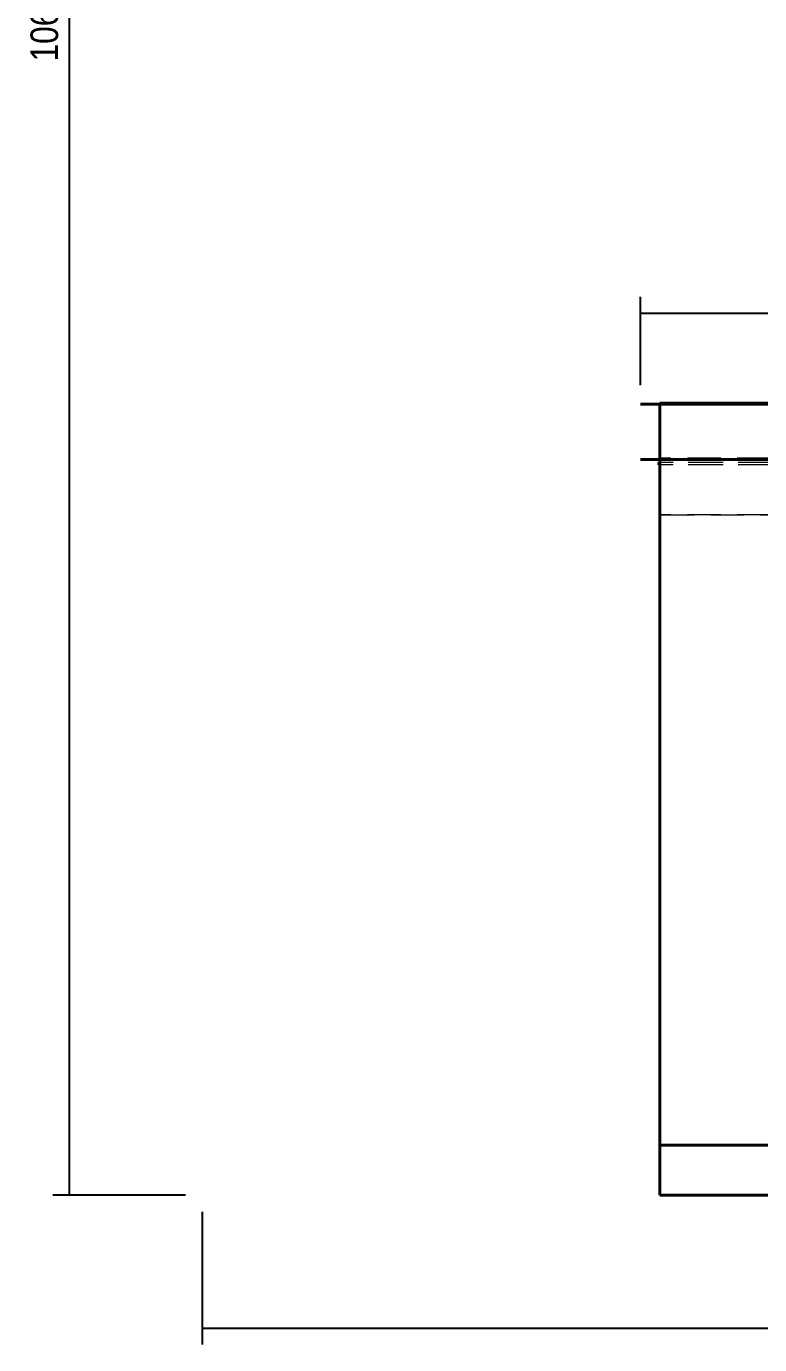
# Model space of a CAD drawing. Header units: millimetres. Extents: x -11795 to 47768, y 22971 to 65021.
# Drawn here: x 14380 to 17694, y 30598 to 36557 of the extents above; entities that cross this region are included whole.
import ezdxf

# ---------------------------------------------------------------- set-up
doc = ezdxf.new("R2010")
doc.units = ezdxf.units.MM
doc.linetypes.add('HIDDEN_50', pattern=[225, 150, -75])
for name, color, linetype, lineweight in [('DIMENSIONS', 3, 'Continuous', 18), ('PLATE_HIDDEN', 8, 'HIDDEN_50', 18), ('PLATE_VISIBLE', 7, 'Continuous', 35), ('PROFILE_HIDDEN', 9, 'HIDDEN_50', 18), ('PROFILE_VISIBLE', 4, 'Continuous', 25)]:
    doc.layers.add(name, color=color, linetype=linetype, lineweight=lineweight)
doc.styles.add('OpenSansCondensed-Light', font='OpenSansCondensed-Light.ttf')
doc.dimstyles.new('DIM_1_50', dxfattribs={"dimscale": 50, "dimtxt": 2.5, "dimasz": 2.5, "dimexe": 1.5, "dimexo": 1.5, "dimgap": 1, "dimtad": 1, "dimdec": 0, "dimzin": 12, "dimdsep": 46, "dimtxsty": 'OpenSansCondensed-Light', "dimtsz": 0.00125, "dimcen": 2.5, "dimclrd": 3, "dimclre": 3, "dimclrt": 3, "dimazin": 3, "dimtfac": 0.5, "dimtmove": 2, "dimatfit": 3})

msp = doc.modelspace()

# ---------------------------------------------------------------- linework, layer by layer
at = {"layer": 'PLATE_HIDDEN'}
for p, q in [((18524.1, 34849.6), (17240.7, 34849.6)), ((17246.9, 34850.5), (17244.9, 34850.5)), ((18842.9, 34850.8), (17246.9, 34850.5)), ((17247.7, 34849.6), (17329.6, 34849.6)), ((17247.9, 34850.5), (18842.9, 34850.8)), ((17247.9, 34850.3), (18727.9, 34850.3)), ((17247.9, 34850.3), (18727.9, 34850.3)), ((17247.9, 34850), (18637.9, 34850)), ((17247.9, 34850), (18637.9, 34850)), ((18637.9, 34850), (17247.9, 34850)), ((17247.9, 34849.6), (18527.9, 34849.6)), ((17247.9, 34849.6), (18527.9, 34849.6)), ((18527.9, 34849.6), (17247.9, 34849.6)), ((17247.9, 34849.6), (18527.9, 34849.6)), ((18527.9, 34849.6), (17247.9, 34849.6)), ((18517.9, 34849.6), (17247.9, 34849.6)), ((17247.9, 34849.6), (18527.9, 34849.6)), ((17247.9, 34849.5), (18627.9, 34849.3)), ((18627.9, 34849.3), (17247.9, 34849.5)), ((17329.6, 34849.6), (18523.2, 34849.6)), ((18842.9, 34599.6), (17241, 34599.6)), ((17247.7, 34599.6), (17329.6, 34599.6)), ((18842.9, 34599.6), (17247.9, 34599.6)), ((17247.9, 34599.6), (20442.9, 34599.6)), ((17247.9, 34599.6), (20442.9, 34599.6)), ((20452.8, 34585), (17247.9, 34585)), ((17329.6, 34599.6), (18842.9, 34599.6)), ((17247.9, 34349.3), (20442.9, 34349.3)), ((20442.9, 34349.3), (17247.9, 34349.3))]:
    msp.add_line(p, q, dxfattribs=at)
at = {"layer": 'PLATE_VISIBLE'}
for p, q in [((17240.7, 34849.6), (17156.1, 34849.6)), ((17156.1, 34849.6), (17247.7, 34849.6)), ((17329.6, 34849.6), (17156.1, 34849.6)), ((17156.1, 34849.6), (18767.9, 34849.6)), ((17242.9, 34850.5), (17247.9, 34850.5)), ((17244.9, 34850.5), (17242.9, 34850.5)), ((17242.9, 31500), (17242.9, 34850.3)), ((17242.9, 34850.3), (17247.9, 34850.3)), ((17242.9, 31500), (17242.9, 34850.3)), ((17242.9, 34850.3), (17247.9, 34850.3)), ((17242.9, 34585), (17242.9, 34850)), ((17242.9, 34850), (17247.9, 34850)), ((17242.9, 34850), (17247.9, 34850)), ((17247.9, 34850), (17242.9, 34850)), ((17242.9, 34849.6), (17247.9, 34849.6)), ((17242.9, 31500), (17242.9, 34849.6)), ((17242.9, 34849.6), (17247.9, 34849.6)), ((17247.9, 34849.6), (17242.9, 34849.6)), ((17242.9, 34849.6), (17242.9, 34349.3)), ((17242.9, 34849.6), (17247.9, 34849.6)), ((17242.9, 34599.6), (17242.9, 34849.6)), ((17247.9, 34849.6), (17242.9, 34849.6)), ((17242.9, 34849.6), (17242.9, 34599.6)), ((17242.9, 34849.6), (20442.9, 34849.6)), ((19597.9, 34849.6), (17242.9, 34849.6)), ((17247.9, 34849.6), (17242.9, 34849.6)), ((17242.9, 34849.6), (17242.9, 34599.6)), ((18842.9, 34849.6), (17242.9, 34849.6)), ((17242.9, 34849.6), (17242.9, 34599.6)), ((20442.9, 34849.6), (17242.9, 34849.6)), ((17242.9, 34849.6), (17242.9, 31500)), ((17242.9, 34349.3), (17242.9, 34849.6)), ((17242.9, 34849.6), (17247.9, 34849.6)), ((17242.9, 34849.5), (17247.9, 34849.5)), ((17247.9, 34849.5), (17242.9, 34849.5)), ((18767.9, 34849.6), (17329.6, 34849.6)), ((17241, 34599.6), (17156.1, 34599.6)), ((17156.1, 34599.6), (17247.7, 34599.6)), ((17329.6, 34599.6), (17156.1, 34599.6)), ((17156.1, 34599.6), (18798, 34599.6)), ((17247.9, 34599.6), (17242.9, 34599.6)), ((17242.9, 34599.6), (17247.9, 34599.6)), ((17242.9, 34599.6), (17247.9, 34599.6)), ((17242.9, 34599.6), (18797.9, 34599.6)), ((17247.9, 34585), (17242.9, 34585)), ((18778.2, 34599.6), (17329.6, 34599.6)), ((17242.9, 34349.3), (17247.9, 34349.3)), ((17247.9, 34349.3), (17242.9, 34349.3)), ((18842.9, 31500), (17242.9, 31500)), ((18842.9, 31500), (17242.9, 31500)), ((20287.9, 31500), (17242.9, 31500)), ((17242.9, 31500), (20287.9, 31500)), ((20287.9, 31500), (17242.9, 31500)), ((20287.9, 31500), (17242.9, 31500)), ((17242.9, 31500), (20287.9, 31500)), ((17242.9, 31500), (20287.9, 31500)), ((20287.9, 31500), (17242.9, 31500)), ((18842.9, 31500), (17242.9, 31500)), ((17242.9, 31500), (18842.9, 31500)), ((17242.9, 31273.1), (17242.9, 31500)), ((17242.9, 31500), (20287.9, 31500)), ((17242.9, 31500), (17242.9, 31273.1)), ((20287.9, 31500), (17242.9, 31500)), ((17242.9, 31273.1), (17242.9, 31500)), ((17242.9, 31500), (20287.9, 31500)), ((17242.9, 31273.1), (17242.9, 31500)), ((17242.9, 31500), (20287.9, 31500)), ((17242.9, 31273.1), (17242.9, 31500)), ((17242.9, 31500), (20287.9, 31500)), ((17242.9, 31273.1), (17242.9, 31500)), ((17242.9, 31500), (20287.9, 31500)), ((17242.9, 31500), (20287.9, 31500)), ((20442.9, 31273.1), (17242.9, 31273.1)), ((17242.9, 31273.1), (20442.9, 31273.1)), ((20442.9, 31273.1), (17242.9, 31273.1)), ((20442.9, 31273.1), (17242.9, 31273.1)), ((20442.9, 31273.1), (17242.9, 31273.1)), ((20442.9, 31273.1), (17242.9, 31273.1))]:
    msp.add_line(p, q, dxfattribs=at)
at = {"layer": 'PROFILE_HIDDEN'}
for p, q in [((20437.9, 34844.6), (17247.8, 34844.6)), ((20437.9, 34844.6), (17247.8, 34844.6)), ((20437.9, 34844.6), (17247.8, 34844.6)), ((20437.9, 34844.6), (17247.8, 34844.6)), ((20446.3, 34585), (17241.4, 34585)), ((20446.3, 34575), (17241.4, 34575)), ((20442.9, 34604.6), (17247.8, 34604.6)), ((20442.9, 34604.6), (17247.8, 34604.6)), ((20442.9, 34604.6), (17247.8, 34604.6)), ((20442.9, 34604.6), (17247.8, 34604.6)), ((20442.9, 34594.6), (17247.8, 34594.6)), ((20442.9, 34594.6), (17247.8, 34594.6)), ((20442.9, 34594.6), (17247.8, 34594.6)), ((20442.9, 34594.6), (17247.8, 34594.6)), ((20453.4, 34585), (17248.5, 34585)), ((20453.4, 34575), (17248.5, 34575))]:
    msp.add_line(p, q, dxfattribs=at)
at = {"layer": 'PROFILE_VISIBLE'}
for p, q in [((17242.9, 34844.6), (17242.9, 34854.6)), ((17242.9, 34854.6), (17242.9, 34844.6)), ((17242.9, 34844.6), (17242.9, 34854.6)), ((17242.9, 34854.6), (17242.9, 34844.6)), ((20442.9, 34854.6), (17242.9, 34854.6)), ((20442.9, 34854.6), (17242.9, 34854.6)), ((20442.9, 34854.6), (17242.9, 34854.6)), ((20442.9, 34854.6), (17242.9, 34854.6)), ((17247.8, 34844.6), (17242.9, 34844.6)), ((17247.8, 34844.6), (17242.9, 34844.6)), ((17247.8, 34844.6), (17242.9, 34844.6)), ((17247.8, 34844.6), (17242.9, 34844.6)), ((17236.4, 34575), (17236.4, 34585)), ((17236.4, 34585), (17243.5, 34585)), ((17241.4, 34585), (17236.4, 34585)), ((17243.5, 34575), (17236.4, 34575)), ((17241.4, 34575), (17236.4, 34575)), ((17242.9, 34594.6), (17242.9, 34604.6)), ((17242.9, 34604.6), (17242.9, 34594.6)), ((17242.9, 34594.6), (17242.9, 34604.6)), ((17242.9, 34604.6), (17242.9, 34594.6)), ((17247.8, 34604.6), (17242.9, 34604.6)), ((17247.8, 34604.6), (17242.9, 34604.6)), ((17247.8, 34604.6), (17242.9, 34604.6)), ((17247.8, 34604.6), (17242.9, 34604.6)), ((17247.8, 34594.6), (17242.9, 34594.6)), ((17247.8, 34594.6), (17242.9, 34594.6)), ((17247.8, 34594.6), (17242.9, 34594.6)), ((17247.8, 34594.6), (17242.9, 34594.6)), ((17243.5, 34585), (17243.5, 34575)), ((17248.5, 34585), (17243.5, 34585)), ((17248.5, 34575), (17243.5, 34575))]:
    msp.add_line(p, q, dxfattribs=at)

# ---------------------------------------------------------------- dimensions: what is measured, and where the dimension line sits
at = {"layer": 'DIMENSIONS'}
msp.add_linear_dim(base=(14574.2, 31273.1), p1=(15174.2, 31273.1), p2=(15174.2, 41921.4), angle=90, dimstyle='DIM_1_50', dxfattribs=at).render()
for base, p1, p2 in [((17156.1449, 35260), (17156.1449, 34860), (20773.5612, 34860)), ((15174.2, 30673.1), (15174.2, 31273.1), (20854.9, 31273.1))]:
    msp.add_linear_dim(base=base, p1=p1, p2=p2, dimstyle='DIM_1_50', dxfattribs=at).render()

doc.saveas('drawing.dxf')
